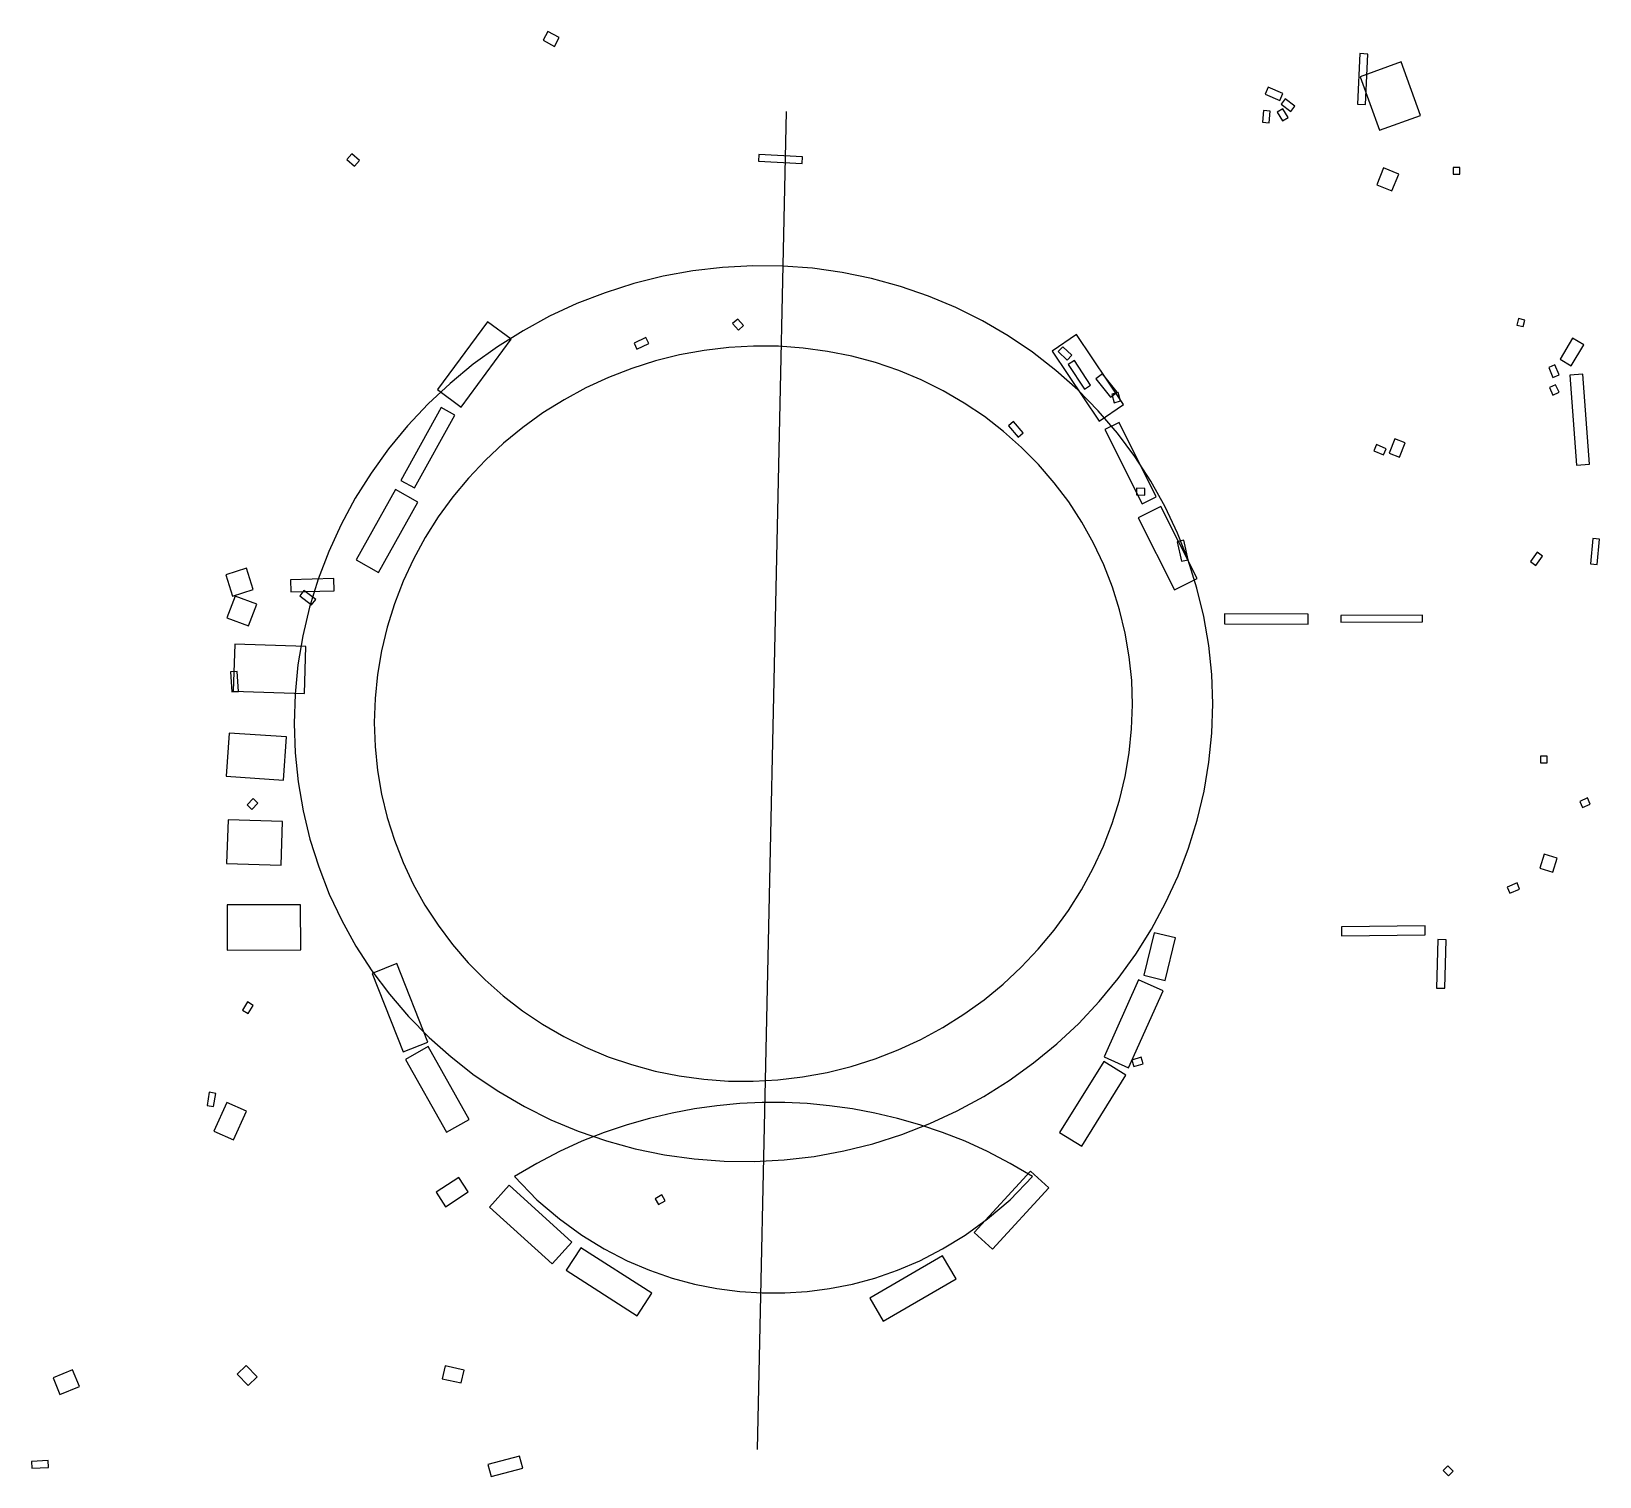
# Model space of a CAD drawing. Header units: metres. Extents: x 9.5 to 56.4, y 0 to 43.2.
import ezdxf

# ---------------------------------------------------------------- set-up
doc = ezdxf.new("R2010")
doc.units = ezdxf.units.M

msp = doc.modelspace()

# ---------------------------------------------------------------- linework, layer by layer
at = {"layer": 'SCAN_BENCH'}
for points in [[(22.366, 31.955), (23.862, 33.983), (23.154, 34.505), (21.658, 32.477)], [(20.972, 29.537), (22.179, 31.715), (21.768, 31.943), (20.561, 29.765)], [(19.892, 27.013), (21.071, 29.115), (20.408, 29.487), (19.229, 27.385)], [(47.7, 25.768), (45.2, 25.772), (45.2, 25.472), (47.7, 25.468)], [(48.675, 25.528), (51.125, 25.532), (51.125, 25.732), (48.675, 25.728)], [(48.701, 16.152), (51.201, 16.178), (51.199, 16.448), (48.699, 16.422)], [(51.785, 14.582), (51.825, 16.031), (51.575, 16.038), (51.535, 14.589)], [(42.331, 12.206), (43.36, 14.507), (42.629, 14.834), (41.6, 12.533)], [(40.931, 9.863), (42.252, 11.985), (41.589, 12.397), (40.268, 10.275)], [(38.263, 6.78), (39.949, 8.613), (39.397, 9.12), (37.711, 7.287)], [(25.683, 6.996), (23.808, 8.696), (23.217, 8.044), (25.092, 6.344)], [(28.067, 5.468), (25.944, 6.826), (25.513, 6.152), (27.636, 4.794)]]:
    msp.add_lwpolyline(points, close=True, dxfattribs=at)
at = {"layer": 'SCAN_BENCH_MIRRORED'}
for points in [[(42.178, 32.03), (40.772, 34.121), (40.042, 33.63), (41.448, 31.539)], [(43.156, 29.271), (42.045, 31.499), (41.624, 31.289), (42.735, 29.061)], [(44.382, 26.836), (43.296, 28.987), (42.618, 28.644), (43.704, 26.493)], [(21.376, 12.976), (20.448, 15.319), (19.704, 15.024), (20.632, 12.681)], [(22.613, 10.662), (21.386, 12.84), (20.707, 12.458), (21.934, 10.28)], [(34.991, 4.632), (37.171, 5.896), (36.769, 6.588), (34.589, 5.324)]]:
    msp.add_lwpolyline(points, close=True, dxfattribs=at)
at = {"layer": 'SCAN_GAME_TABLE__SEATS'}
for points in [[(17.728, 24.794), (15.599, 24.865), (15.552, 23.466), (17.681, 23.395)], [(17.142, 22.095), (15.426, 22.212), (15.338, 20.925), (17.054, 20.808)], [(17.025, 19.569), (15.396, 19.62), (15.355, 18.311), (16.984, 18.26)], [(15.371, 15.723), (17.571, 15.727), (17.569, 17.077), (15.369, 17.073)]]:
    msp.add_lwpolyline(points, close=True, dxfattribs=at)
at = {"layer": 'SCAN_LAWN_OVAL'}
msp.add_lwpolyline([(41.847, 26.577), (41.586, 27.244), (41.28, 27.892), (40.931, 28.518), (40.54, 29.119), (40.108, 29.693), (39.638, 30.238), (39.131, 30.751), (38.59, 31.23), (38.016, 31.672), (37.414, 32.077), (36.784, 32.442), (36.13, 32.765), (35.454, 33.046), (34.76, 33.283), (34.05, 33.475), (33.328, 33.621), (32.596, 33.721), (31.858, 33.774), (31.116, 33.78), (30.375, 33.739), (29.636, 33.651), (28.904, 33.516), (28.182, 33.336), (27.472, 33.111), (26.777, 32.841), (26.101, 32.528), (25.447, 32.174), (24.816, 31.779), (24.213, 31.346), (23.639, 30.876), (23.097, 30.372), (22.59, 29.835), (22.119, 29.268), (21.686, 28.674), (21.294, 28.054), (20.944, 27.412), (20.638, 26.749), (20.376, 26.07), (20.16, 25.377), (19.991, 24.673), (19.87, 23.961), (19.797, 23.243), (19.772, 22.524), (19.796, 21.806), (19.868, 21.092), (19.988, 20.386), (20.157, 19.689), (20.371, 19.006), (20.632, 18.34), (20.938, 17.692), (21.287, 17.066), (21.679, 16.465), (22.111, 15.89), (22.581, 15.346), (23.088, 14.833), (23.629, 14.354), (24.202, 13.911), (24.805, 13.507), (25.435, 13.142), (26.089, 12.819), (26.764, 12.538), (27.459, 12.301), (28.168, 12.109), (28.891, 11.963), (29.623, 11.863), (30.361, 11.81), (31.102, 11.804), (31.844, 11.845), (32.582, 11.933), (33.314, 12.067), (34.037, 12.248), (34.747, 12.473), (35.442, 12.743), (36.117, 13.055), (36.772, 13.41), (37.402, 13.804), (38.006, 14.237), (38.579, 14.707), (39.121, 15.211), (39.629, 15.748), (40.1, 16.315), (40.532, 16.91), (40.924, 17.53), (41.274, 18.172), (41.581, 18.834), (41.843, 19.513), (42.058, 20.206), (42.227, 20.911), (42.349, 21.623), (42.422, 22.34), (42.447, 23.06), (42.423, 23.778), (42.35, 24.491), (42.23, 25.198), (42.062, 25.894), (41.847, 26.577)], close=True, dxfattribs=at)
at = {"layer": 'SCAN_LOW_OBJECT'}
for points in [[(56.113, 30.248), (55.916, 32.941), (55.527, 32.912), (55.724, 30.219)], [(43.424, 14.815), (43.737, 16.087), (43.096, 16.245), (42.783, 14.973)]]:
    msp.add_lwpolyline(points, close=True, dxfattribs=at)
at = {"layer": 'SCAN_POLE_LAMP__SIGN'}
for points in [[(25.303, 43), (24.959, 43.185), (24.817, 42.92), (25.161, 42.735)], [(54.512, 27.224), (54.711, 27.499), (54.548, 27.616), (54.349, 27.341)], [(15.999, 13.824), (16.151, 14.071), (15.981, 14.176), (15.829, 13.929)]]:
    msp.add_lwpolyline(points, close=True, dxfattribs=at)
at = {"layer": 'SCAN_RING_PATH_OUTER'}
msp.add_lwpolyline([(44.111, 27.375), (43.793, 28.188), (43.42, 28.978), (42.995, 29.742), (42.52, 30.476), (41.995, 31.176), (41.423, 31.841), (40.808, 32.468), (40.151, 33.052), (39.455, 33.593), (38.724, 34.088), (37.96, 34.534), (37.166, 34.93), (36.347, 35.274), (35.505, 35.564), (34.644, 35.8), (33.769, 35.98), (32.881, 36.104), (31.987, 36.17), (31.088, 36.18), (30.19, 36.132), (29.295, 36.026), (28.409, 35.865), (27.533, 35.647), (26.674, 35.374), (25.833, 35.047), (25.015, 34.668), (24.222, 34.238), (23.46, 33.759), (22.73, 33.233), (22.036, 32.662), (21.381, 32.049), (20.767, 31.397), (20.198, 30.707), (19.676, 29.984), (19.202, 29.23), (18.779, 28.448), (18.41, 27.642), (18.094, 26.815), (17.835, 25.971), (17.632, 25.114), (17.487, 24.246), (17.4, 23.372), (17.372, 22.496), (17.403, 21.621), (17.492, 20.751), (17.64, 19.89), (17.846, 19.041), (18.108, 18.208), (18.426, 17.395), (18.798, 16.605), (19.223, 15.842), (19.699, 15.108), (20.224, 14.407), (20.795, 13.742), (21.411, 13.116), (22.068, 12.531), (22.763, 11.99), (23.495, 11.496), (24.259, 11.05), (25.052, 10.654), (25.872, 10.31), (26.714, 10.019), (27.574, 9.784), (28.45, 9.604), (29.337, 9.48), (30.232, 9.413), (31.13, 9.404), (32.029, 9.452), (32.923, 9.557), (33.81, 9.719), (34.685, 9.937), (35.545, 10.21), (36.386, 10.536), (37.204, 10.915), (37.996, 11.345), (38.759, 11.825), (39.489, 12.351), (40.183, 12.921), (40.838, 13.534), (41.451, 14.187), (42.021, 14.876), (42.543, 15.6), (43.017, 16.354), (43.439, 17.136), (43.809, 17.942), (44.124, 18.768), (44.384, 19.612), (44.587, 20.47), (44.732, 21.338), (44.818, 22.211), (44.846, 23.088), (44.816, 23.963), (44.726, 24.832), (44.578, 25.694), (44.373, 26.542), (44.111, 27.375)], close=True, dxfattribs=at)
at = {"layer": 'SCAN_SMALL_OBJECT_BIN__BOLLARD__FIXTURE'}
for points in [[(46.946, 41.331), (46.505, 41.521), (46.414, 41.309), (46.855, 41.119)], [(46.533, 40.456), (46.566, 40.805), (46.367, 40.824), (46.334, 40.475)], [(47.103, 40.613), (46.948, 40.87), (46.777, 40.767), (46.932, 40.51)], [(47.307, 40.946), (47.015, 41.172), (46.893, 41.014), (47.185, 40.788)], [(19.329, 39.328), (19.103, 39.525), (18.951, 39.352), (19.177, 39.155)], [(52.24, 38.92), (52.24, 39.12), (52.04, 39.12), (52.04, 38.92)], [(30.811, 34.389), (30.639, 34.584), (30.489, 34.451), (30.661, 34.256)], [(54.181, 34.553), (53.987, 34.601), (53.939, 34.407), (54.133, 34.359)], [(27.626, 33.686), (27.979, 33.853), (27.894, 34.034), (27.541, 33.867)], [(55.571, 33.187), (55.944, 33.814), (55.609, 34.013), (55.236, 33.386)], [(40.633, 33.503), (40.366, 33.76), (40.227, 33.617), (40.494, 33.36)], [(41.192, 32.611), (40.712, 33.349), (40.528, 33.229), (41.008, 32.491)], [(41.986, 32.405), (41.549, 32.951), (41.354, 32.795), (41.791, 32.249)], [(55.203, 32.92), (55.082, 33.216), (54.897, 33.14), (55.018, 32.844)], [(42.092, 32.143), (42.02, 32.393), (41.828, 32.337), (41.9, 32.087)], [(55.203, 32.398), (55.099, 32.625), (54.917, 32.542), (55.021, 32.315)], [(39.179, 31.188), (38.892, 31.522), (38.741, 31.392), (39.028, 31.058)], [(50.037, 30.708), (49.743, 30.836), (49.663, 30.652), (49.957, 30.524)], [(42.818, 29.526), (42.568, 29.534), (42.562, 29.334), (42.812, 29.326)], [(44.112, 27.388), (43.983, 27.974), (43.788, 27.932), (43.917, 27.346)], [(56.341, 27.252), (56.418, 28.008), (56.219, 28.028), (56.142, 27.272)], [(16.153, 26.502), (15.946, 27.139), (15.327, 26.938), (15.534, 26.301)], [(16.011, 25.412), (16.255, 26.068), (15.609, 26.308), (15.365, 25.652)], [(18.019, 26.203), (17.662, 26.476), (17.541, 26.317), (17.898, 26.044)], [(15.709, 23.457), (15.67, 24.056), (15.471, 24.043), (15.51, 23.444)], [(54.85, 21.32), (54.85, 21.52), (54.65, 21.52), (54.65, 21.32)], [(16.113, 19.927), (16.292, 20.115), (16.147, 20.253), (15.968, 20.065)], [(55.907, 19.988), (56.135, 20.09), (56.053, 20.272), (55.825, 20.17)], [(55.019, 18.049), (55.152, 18.468), (54.761, 18.591), (54.628, 18.172)], [(53.732, 17.425), (54.026, 17.55), (53.948, 17.735), (53.654, 17.61)], [(42.492, 12.241), (42.768, 12.329), (42.708, 12.519), (42.432, 12.431)], [(14.966, 11.046), (15.032, 11.441), (14.834, 11.474), (14.768, 11.079)], [(28.269, 8.116), (28.469, 8.23), (28.371, 8.404), (28.171, 8.29)], [(23.264, -0.014), (24.211, 0.236), (24.116, 0.594), (23.169, 0.344)], [(9.526, 0.237), (10.025, 0.263), (10.014, 0.463), (9.515, 0.437)], [(52.042, 0.149), (51.879, 0.312), (51.738, 0.171), (51.901, 0.008)]]:
    msp.add_lwpolyline(points, close=True, dxfattribs=at)
at = {"layer": 'SCAN_SPRAY_PAD'}
msp.add_lwpolyline([(23.96, 8.96), (24.63, 8.26), (25.31, 7.69), (25.98, 7.2), (26.65, 6.79), (27.33, 6.44), (28, 6.16), (28.68, 5.92), (29.35, 5.74), (30.02, 5.61), (30.7, 5.52), (31.37, 5.48), (32.05, 5.48), (32.72, 5.52), (33.39, 5.61), (34.07, 5.74), (34.74, 5.92), (35.42, 6.16), (36.09, 6.44), (36.76, 6.79), (37.44, 7.2), (38.11, 7.69), (38.79, 8.26), (39.46, 8.96), (38.79, 9.35), (38.11, 9.7), (37.44, 10.01), (36.76, 10.27), (36.09, 10.5), (35.42, 10.69), (34.74, 10.85), (34.07, 10.98), (33.39, 11.07), (32.72, 11.14), (32.05, 11.17), (31.37, 11.17), (30.7, 11.14), (30.02, 11.07), (29.35, 10.98), (28.68, 10.85), (28, 10.69), (27.33, 10.5), (26.65, 10.27), (25.98, 10.01), (25.31, 9.7), (24.63, 9.35)], close=True, dxfattribs=at)
at = {"layer": 'SCAN_SYMMETRY_AXIS'}
msp.add_lwpolyline([(31.229, 0.797), (32.102, 40.788)], dxfattribs=at)
at = {"layer": 'SCAN_TALL_OBJECT'}
for points in [[(49.412, 41), (49.488, 42.508), (49.248, 42.52), (49.172, 41.012)], [(51.061, 40.672), (50.482, 42.27), (49.259, 41.828), (49.838, 40.23)], [(32.579, 39.437), (31.271, 39.503), (31.261, 39.303), (32.569, 39.237)], [(17.275, 26.433), (18.574, 26.467), (18.565, 26.827), (17.266, 26.793)], [(15.559, 10.05), (15.945, 10.908), (15.361, 11.17), (14.975, 10.312)], [(21.904, 8.05), (22.581, 8.495), (22.296, 8.93), (21.619, 8.485)]]:
    msp.add_lwpolyline(points, close=True, dxfattribs=at)
at = {"layer": 'SCAN_TREE_TRUNK'}
for points in [[(50.206, 38.418), (50.408, 38.919), (49.954, 39.102), (49.752, 38.601)], [(50.431, 30.456), (50.597, 30.885), (50.289, 31.004), (50.123, 30.575)], [(16.266, 2.97), (15.939, 3.308), (15.674, 3.05), (16.001, 2.712)], [(22.455, 3.168), (21.889, 3.293), (21.805, 2.912), (22.371, 2.787)], [(10.37, 2.441), (10.954, 2.679), (10.75, 3.179), (10.166, 2.941)]]:
    msp.add_lwpolyline(points, close=True, dxfattribs=at)

doc.saveas('drawing.dxf')
